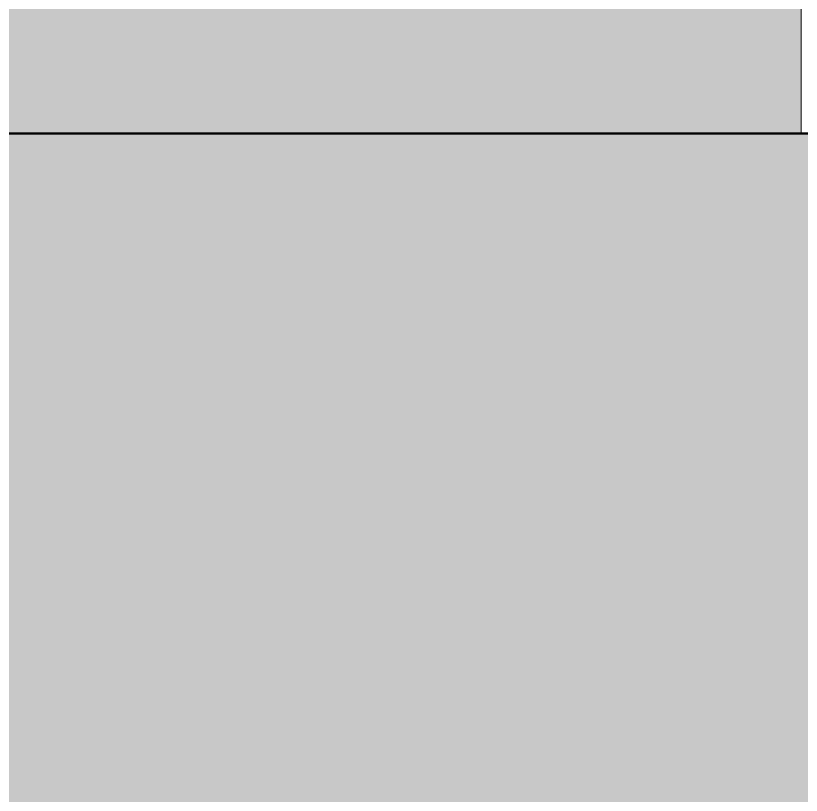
# Model space of a CAD drawing. Header units: millimetres. Extents: x 902415 to 1199587, y -3757 to 35605.
# Drawn here: x 946803 to 947373, y 4720 to 5285 of the extents above; entities that cross this region are included whole.
import ezdxf

# ---------------------------------------------------------------- set-up
doc = ezdxf.new("R2010")
doc.units = ezdxf.units.MM
doc.linetypes.add('AEC_Center', pattern=[24, 12, -4, 4, -4])
for name, color, linetype, lineweight in [('A-DETL', 90, 'Continuous', 18), ('A-DETL-GENF', 92, 'Continuous', 5), ('A-FLOR-LEVL', 51, 'Continuous', 5), ('A-GLAZ-CWMG', 51, 'Continuous', 5)]:
    doc.layers.add(name, color=color, linetype=linetype, lineweight=lineweight)

# ---------------------------------------------------------------- blocks, each defined once
blk = doc.blocks.new('Rectangular Mullion - 100 x 100mm-2718796-North - Grids A')
at = {"layer": 'A-GLAZ-CWMG'}
blk.add_hatch(color=256, dxfattribs=at).paths.add_polyline_path([(967915.59, 5200), (968871.9, 5200), (968871.9, 5300), (967915.59, 5300), (967915.59, 5243.42)])
for p, q in [((967915.59, 5200), (967915.59, 5300)), ((968871.9, 5300), (967915.59, 5300)), ((968871.9, 5300), (968871.9, 5200))]:
    blk.add_line(p, q, dxfattribs=at)

msp = doc.modelspace()

# ---------------------------------------------------------------- hatches: boundary and pattern name
at = {"layer": 'A-DETL-GENF'}
msp.add_hatch(color=7, dxfattribs=at).paths.add_polyline_path([(911282.18, 275.12), (1031734.49, 275.12), (1031734.5, 275.12), (1034503.38, 275.12), (1034503.38, 275.12), (1043561.44, 275.12), (1043561.44, 5200), (911282.18, 5200), (911282.18, 2942.26)])

# ---------------------------------------------------------------- linework, layer by layer
at = {"layer": 'A-DETL', "lineweight": 50}
msp.add_line((1043561.44, 5200), (911282.18, 5200), dxfattribs=at)
at = {"layer": 'A-FLOR-LEVL', "linetype": 'AEC_Center'}
msp.add_line((903214.69, 5200), (1037708.07, 5200), dxfattribs=at)

# ---------------------------------------------------------------- block references
at = {"layer": 'A-GLAZ-CWMG'}
msp.add_blockref('Rectangular Mullion - 100 x 100mm-2718796-North - Grids A', (-21498.92, 0), dxfattribs=at)

doc.saveas('drawing.dxf')
